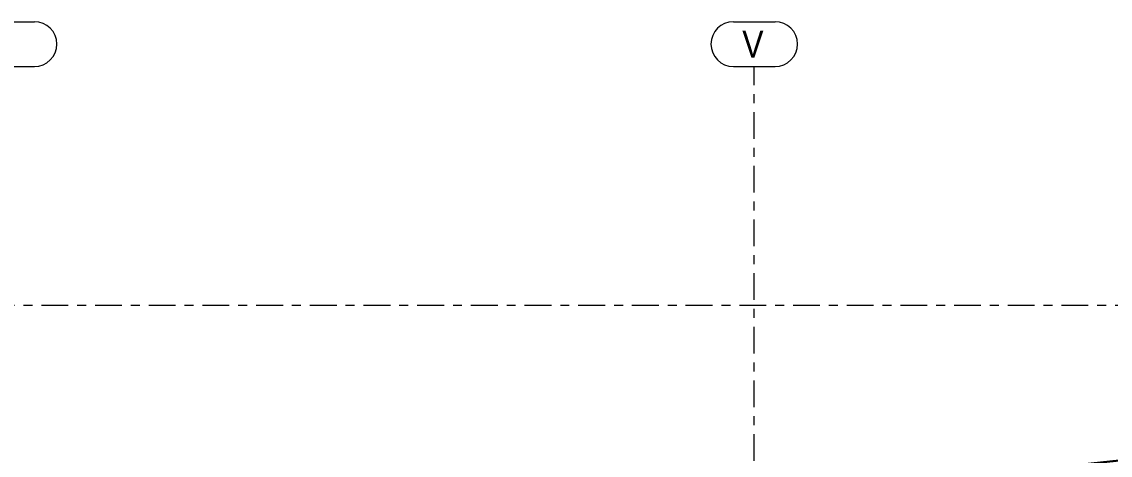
# Model space of a CAD drawing. Header units: millimetres. Extents: x -79 to 743, y -408 to 166.
# Drawn here: x 47.6 to 169.2, y -97 to -48.6 of the extents above; entities that cross this region are included whole.
import ezdxf

# ---------------------------------------------------------------- set-up
doc = ezdxf.new("R2010")
doc.units = ezdxf.units.MM
for name, pattern in [('XKITLINE00', [0]), ('XKITLINE02', [4, 2, -2]), ('XKITLINE03', [6, 3, -1, 1, -1])]:
    doc.linetypes.add(name, pattern=pattern)
doc.layers.add('Part', color=2, linetype='Continuous', lineweight=0)
doc.layers.add('S-grid', color=1, linetype='Continuous', lineweight=0)
doc.styles.add('ARIAL', font='ARIAL.TTF')

# ---------------------------------------------------------------- blocks, each defined once
blk = doc.blocks.new('*A1521')
at = {"layer": 'S-grid', "color": 1, "linetype": 'XKITLINE03', "lineweight": 0}
blk.add_line((-22.24, -80.25), (240.46, -80.25), dxfattribs=at)
blk = doc.blocks.new('*A1559')
at = {"layer": 'S-grid', "color": 1, "linetype": 'XKITLINE03', "lineweight": 0}
blk.add_line((129.43, -193.67), (129.43, -53.58), dxfattribs=at)
at = {"layer": 'S-grid', "color": 3, "style": 'ARIAL', "width": 0.85}
blk.add_text('V', height=3, dxfattribs=at).set_placement((128.09, -52.58))
blk = doc.blocks.new('*A1669')
at = {"layer": 'S-grid', "color": 1, "linetype": 'XKITLINE00', "lineweight": 0}
for p, q in [((43.21, -48.58), (48.98, -48.58)), ((43.21, -53.58), (48.98, -53.58))]:
    blk.add_line(p, q, dxfattribs=at)
for centre, start, end in [((43.21, -51.08), 90, 270), ((48.98, -51.08), 270, 90)]:
    blk.add_arc(centre, 2.5, start, end, dxfattribs=at)
blk = doc.blocks.new('*A1672')
at = {"layer": 'Part', "color": 2, "linetype": 'XKITLINE00', "lineweight": 0}
for p, q in [((226.88, -91.63), (127.6, -102.1)), ((226.89, -91.74), (127.73, -102.2)), ((227.22, -94.84), (224.46, -95.13)), ((224.13, -95.17), (138.27, -104.22)), ((224.14, -95.27), (138.29, -104.33)), ((227.23, -94.95), (224.47, -95.24)), ((137.94, -104.26), (131.63, -104.92)), ((137.95, -104.36), (131.76, -105.02))]:
    blk.add_line(p, q, dxfattribs=at)
at = {"layer": 'Part', "color": 7, "linetype": 'XKITLINE02', "lineweight": 0}
for p, q in [((227.23, -94.95), (226.88, -91.63)), ((224.46, -95.13), (224.13, -95.17)), ((224.47, -95.24), (224.14, -95.27)), ((131.76, -105.02), (127.6, -102.1)), ((138.27, -104.22), (137.94, -104.26)), ((138.29, -104.33), (137.95, -104.36))]:
    blk.add_line(p, q, dxfattribs=at)
blk = doc.blocks.new('*A1807')
at = {"layer": 'S-grid', "color": 1, "linetype": 'XKITLINE00', "lineweight": 0}
for p, q in [((127.09, -48.58), (131.76, -48.58)), ((127.09, -53.58), (131.76, -53.58))]:
    blk.add_line(p, q, dxfattribs=at)
for centre, start, end in [((127.09, -51.08), 90, 270), ((131.76, -51.08), 270, 90)]:
    blk.add_arc(centre, 2.5, start, end, dxfattribs=at)

msp = doc.modelspace()

# ---------------------------------------------------------------- block references
at = {"lineweight": 0}
for name in ['*A1669', '*A1807', '*A1559', '*A1521', '*A1672']:
    msp.add_blockref(name, (0, 0), dxfattribs=at)

doc.saveas('drawing.dxf')
